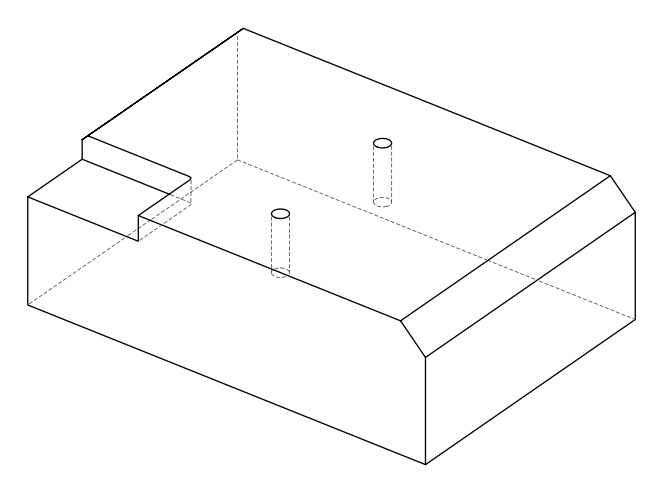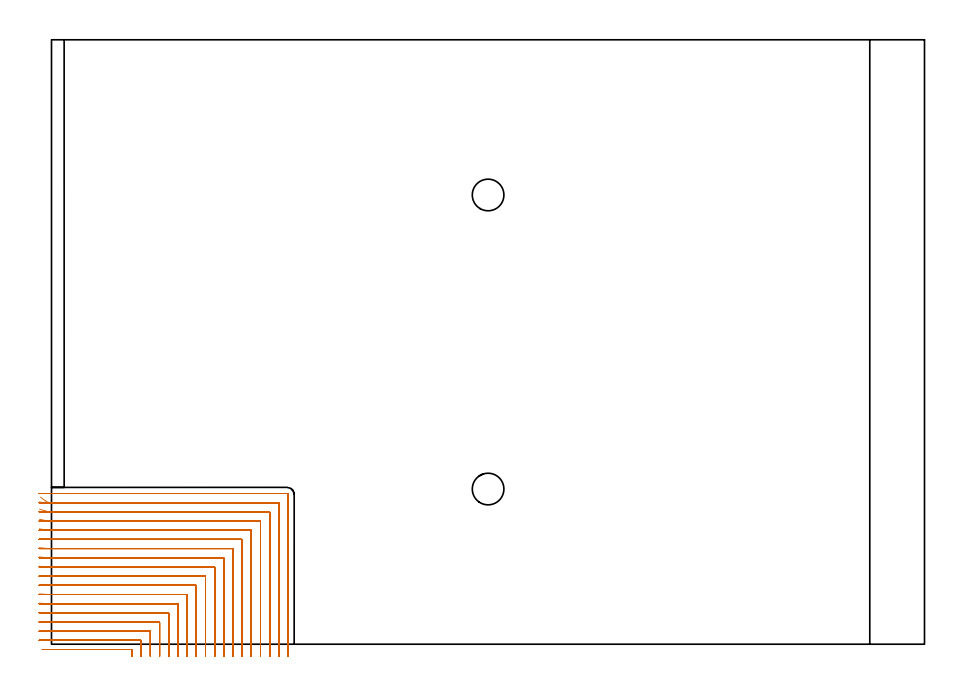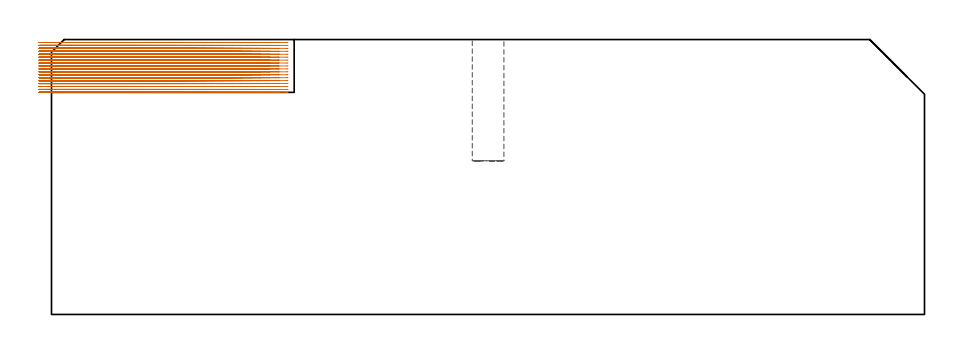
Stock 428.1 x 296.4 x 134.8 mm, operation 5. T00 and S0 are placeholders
(PLAN: 5 operations, 2 tool changes, 119.6 min)
(1 INDEXABLE_INSERT_DRILL_BLIND_HOLE_FROM_SOLID | STEP1POCKET | NXT0302_002 | 0.25 min | 11205 mm3)
(2 INDEXABLE_INSERT_DRILL_BLIND_HOLE_FROM_SOLID_1 | STEP1POCKET_1 | NXT0302_002 | 0.25 min | 11205 mm3)
(3 AREA_MILL | FG_CHAMFER_SURFACE | UGT0205_001 | 24.06 min | 106441 mm3)
(4 AREA_MILL_1 | FG_CHAMFER_SURFACE_1 | UGT0205_001 | 5.43 min | 4287 mm3)
(5 MILL_CORNER_NOTCH_RECTANGULAR | CORNER_NOTCH_RECTANGULAR | NXT0201_008 | Follow Part, ap 1.5, ae 75% | 89.61 min | 236905 mm3)
(TOOL NXT0302_002 | Index. Insert Drill 15.5mm [880-D1550L20-05] | D15.5 PA176 FL78 Z2)
(TOOL UGT0205_001 | Chamfer Mill 20 x 3 x 45 deg. | D20 FL50 Z2)
(TOOL NXT0201_008 | ENDMILL 6mm [2P460-0600-NA 1630] | D6 FL26 Z6)
(OP 5 MILL_CORNER_NOTCH_RECTANGULAR)
G17 G21 G94 G90
T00 M6
G54
G17 G0 G90 X39.5 Y-6. S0 M3
G43 Z144.8 H1
Z133.361
G94 G1 Y-3. F250.
Y-2.895 F500.
G3 X39.205 Y-2.6 R0.3
G1 X-0.273
G2 X-1.514 Y-2.59 R76.5
G1 X-4.514 Y-2.541 F250.
G0 Z144.8
X44. Y-6.
Z133.361
G1 Y-3.
Y1.605 F500.
G3 X43.705 Y1.9 R0.3
G1 X-0.273
G2 X-3. Y1.952 R72.
G1 X-5.998 Y2.065 F250.
G0 Z144.8
X48.5 Y-6.
Z133.361
G1 Y-3.
Y6.105 F500.
G3 X48.205 Y6.4 R0.3
G1 X-0.273
G2 X-3. Y6.455 R67.5
G1 X-5.998 Y6.576 F250.
G0 Z144.8
X53. Y-6.
Z133.361
G1 Y-3.
Y10.605 F500.
G3 X52.705 Y10.9 R0.3
G1 X-0.273
G2 X-3. Y10.959 R63.
G1 X-5.997 Y11.089 F250.
G0 Z144.8
X57.5 Y-6.
Z133.361
G1 Y-3.
Y15.105 F500.
G3 X57.205 Y15.4 R0.3
G1 X-0.273
G2 X-3. Y15.464 R58.5
G1 X-5.997 Y15.603 F250.
G0 Z144.8
X62. Y-6.
Z133.361
G1 Y-3.
Y19.604 F500.
G3 X61.704 Y19.9 R0.3
G1 X-0.273
G2 X-3. Y19.969 R54.
G1 X-5.996 Y20.12 F250.
G0 Z144.8
X66.5 Y-6.
Z133.361
G1 Y-3.
Y24.104 F500.
G3 X66.204 Y24.4 R0.3
G1 X-0.273
G2 X-3. Y24.475 R49.5
G1 X-5.995 Y24.64 F250.
G0 Z144.8
X71. Y-6.
Z133.361
G1 Y-3.
Y28.604 F500.
G3 X70.704 Y28.9 R0.3
G1 X-0.273
G2 X-3. Y28.983 R45.
G1 X-5.994 Y29.165 F250.
G0 Z144.8
X75.5 Y-6.
Z133.361
G1 Y-3.
Y33.104 F500.
G3 X75.204 Y33.4 R0.3
G1 X-0.273
G2 X-3. Y33.492 R40.5
G1 X-5.993 Y33.694 F250.
G0 Z144.8
X80. Y-6.
Z133.361
G1 Y-3.
Y37.604 F500.
G3 X79.704 Y37.9 R0.3
G1 X-0.273
G2 X-3. Y38.003 R36.
G1 X-5.991 Y38.231 F250.
G0 Z144.8
X84.5 Y-6.
Z133.361
G1 Y-3.
Y42.104 F500.
G3 X84.204 Y42.4 R0.3
G1 X-0.273
G2 X-3. Y42.518 R31.5
G1 X-5.989 Y42.778 F250.
G0 Z144.8
X89. Y-6.
Z133.361
G1 Y-3.
Y46.603 F500.
G3 X88.703 Y46.9 R0.3
G1 X-0.273
G2 X-3. Y47.038 R27.
G1 X-5.985 Y47.341 F250.
G0 Z144.8
X93.5 Y-6.
Z133.361
G1 Y-3.
Y51.103 F500.
G3 X93.203 Y51.4 R0.3
G1 X-0.273
G2 X-3. Y51.566 R22.5
G1 X-5.978 Y51.929 F250.
G0 Z144.8
X98. Y-6.
Z133.361
G1 Y-3.
Y55.603 F500.
G3 X97.703 Y55.9 R0.3
G1 X-0.273
G2 X-3. Y56.108 R18.
G1 X-5.965 Y56.562 F250.
G0 Z144.8
X102.5 Y-6.
Z133.361
G1 Y-3.
Y60.103 F500.
G3 X102.203 Y60.4 R0.3
G1 X-0.273
G2 X-3. Y60.678 R13.5
G1 X-5.938 Y61.284 F250.
G0 Z144.8
X107. Y-6.
Z133.361
G1 Y-3.
Y64.603 F500.
G3 X106.703 Y64.9 R0.3
G1 X-0.273
G2 X-3. Y65.323 R9.
G1 X-5.859 Y66.232 F250.
G0 Z144.8
X111.5 Y-6.
Z133.361
G1 Y-3.
Y69.103 F500.
G3 X111.203 Y69.4 R0.3
G1 X-0.273
G2 X-3. Y70.32 R4.5
G1 X-5.386 Y72.138 F250.
G0 Z144.8
X116. Y-6.
Z133.361
G1 Y-3.
Y73.4 F500.
G3 X115.5 Y73.9 R0.5
G1 X-0.273
X-3.273 F250.
G0 Z144.8
X39.5 Y-6.
Z131.922
G1 Y-3.
Y-2.895 F500.
G3 X39.205 Y-2.6 R0.3
G1 X-1.497
X-4.497 F250.
G0 Z144.8
X44. Y-6.
Z131.922
G1 Y-3.
Y1.605 F500.
G3 X43.705 Y1.9 R0.3
G1 X-2.545
G2 X-3. Y1.901 R72.
G1 X-6. Y1.92 F250.
G0 Z144.8
X48.5 Y-6.
Z131.922
G1 Y-3.
Y6.105 F500.
G3 X48.205 Y6.4 R0.3
G1 X-2.545
G2 X-3. Y6.402 R67.5
G1 X-6. Y6.422 F250.
G0 Z144.8
X53. Y-6.
Z131.922
G1 Y-3.
Y10.605 F500.
G3 X52.705 Y10.9 R0.3
G1 X-2.545
G2 X-3. Y10.902 R63.
G1 X-6. Y10.923 F250.
G0 Z144.8
X57.5 Y-6.
Z131.922
G1 Y-3.
Y15.105 F500.
G3 X57.205 Y15.4 R0.3
G1 X-2.545
G2 X-3. Y15.402 R58.5
G1 X-6. Y15.425 F250.
G0 Z144.8
X62. Y-6.
Z131.922
G1 Y-3.
Y19.604 F500.
G3 X61.704 Y19.9 R0.3
G1 X-2.545
G2 X-3. Y19.902 R54.
G1 X-6. Y19.927 F250.
G0 Z144.8
X66.5 Y-6.
Z131.922
G1 Y-3.
Y24.104 F500.
G3 X66.204 Y24.4 R0.3
G1 X-2.545
G2 X-3. Y24.402 R49.5
G1 X-6. Y24.43 F250.
G0 Z144.8
X71. Y-6.
Z131.922
G1 Y-3.
Y28.604 F500.
G3 X70.704 Y28.9 R0.3
G1 X-2.545
G2 X-3. Y28.902 R45.
G1 X-6. Y28.933 F250.
G0 Z144.8
X75.5 Y-6.
Z131.922
G1 Y-3.
Y33.104 F500.
G3 X75.204 Y33.4 R0.3
G1 X-2.545
G2 X-3. Y33.403 R40.5
G1 X-6. Y33.436 F250.
G0 Z144.8
X80. Y-6.
Z131.922
G1 Y-3.
Y37.604 F500.
G3 X79.704 Y37.9 R0.3
G1 X-2.545
G2 X-3. Y37.903 R36.
G1 X-6. Y37.941 F250.
G0 Z144.8
X84.5 Y-6.
Z131.922
G1 Y-3.
Y42.104 F500.
G3 X84.204 Y42.4 R0.3
G1 X-2.545
G2 X-3. Y42.403 R31.5
G1 X-6. Y42.447 F250.
G0 Z144.8
X89. Y-6.
Z131.922
G1 Y-3.
Y46.603 F500.
G3 X88.703 Y46.9 R0.3
G1 X-2.545
G2 X-3. Y46.904 R27.
G1 X-6. Y46.954 F250.
G0 Z144.8
X93.5 Y-6.
Z131.922
G1 Y-3.
Y51.103 F500.
G3 X93.203 Y51.4 R0.3
G1 X-2.545
G2 X-3. Y51.405 R22.5
G1 X-5.999 Y51.465 F250.
G0 Z144.8
X98. Y-6.
Z131.922
G1 Y-3.
Y55.603 F500.
G3 X97.703 Y55.9 R0.3
G1 X-2.545
G2 X-3. Y55.906 R18.
G1 X-5.999 Y55.982 F250.
G0 Z144.8
X102.5 Y-6.
Z131.922
G1 Y-3.
Y60.103 F500.
G3 X102.203 Y60.4 R0.3
G1 X-2.545
G2 X-3. Y60.408 R13.5
G1 X-5.998 Y60.509 F250.
G0 Z144.8
X107. Y-6.
Z131.922
G1 Y-3.
Y64.603 F500.
G3 X106.703 Y64.9 R0.3
G1 X-2.545
G2 X-3. Y64.912 R9.
G1 X-5.996 Y65.063 F250.
G0 Z144.8
X111.5 Y-6.
Z131.922
G1 Y-3.
Y69.103 F500.
G3 X111.203 Y69.4 R0.3
G1 X-2.545
G2 X-3. Y69.423 R4.5
G1 X-5.985 Y69.726 F250.
G0 Z144.8
X116. Y-6.
Z131.922
G1 Y-3.
Y73.4 F500.
G3 X115.5 Y73.9 R0.5
G1 X-2.545
X-5.545 F250.
G0 Z144.8
X39.5 Y-6.
Z130.483
G1 Y-3.
Y-2.895 F500.
G3 X39.205 Y-2.6 R0.3
G1 X-1.497
X-4.497 F250.
G0 Z144.8
X44. Y-6.
Z130.483
G1 Y-3.
Y1.605 F500.
G3 X43.705 Y1.9 R0.3
G1 X-3.
X-6. F250.
G0 Z144.8
X48.5 Y-6.
Z130.483
G1 Y-3.
Y6.105 F500.
G3 X48.205 Y6.4 R0.3
G1 X-3.
X-6. F250.
G0 Z144.8
X53. Y-6.
Z130.483
G1 Y-3.
Y10.605 F500.
G3 X52.705 Y10.9 R0.3
G1 X-3.
X-6. F250.
G0 Z144.8
X57.5 Y-6.
Z130.483
G1 Y-3.
Y15.105 F500.
G3 X57.205 Y15.4 R0.3
G1 X-3.
X-6. F250.
G0 Z144.8
X62. Y-6.
Z130.483
G1 Y-3.
Y19.604 F500.
G3 X61.704 Y19.9 R0.3
G1 X-3.
X-6. F250.
G0 Z144.8
X66.5 Y-6.
Z130.483
G1 Y-3.
Y24.104 F500.
G3 X66.204 Y24.4 R0.3
G1 X-3.
X-6. F250.
G0 Z144.8
X71. Y-6.
Z130.483
G1 Y-3.
Y28.604 F500.
G3 X70.704 Y28.9 R0.3
G1 X-3.
X-6. F250.
G0 Z144.8
X75.5 Y-6.
Z130.483
G1 Y-3.
Y33.104 F500.
G3 X75.204 Y33.4 R0.3
G1 X-3.
X-6. F250.
G0 Z144.8
X80. Y-6.
Z130.483
G1 Y-3.
Y37.604 F500.
G3 X79.704 Y37.9 R0.3
G1 X-3.
X-6. F250.
G0 Z144.8
X84.5 Y-6.
Z130.483
G1 Y-3.
Y42.104 F500.
G3 X84.204 Y42.4 R0.3
G1 X-3.
X-6. F250.
G0 Z144.8
X89. Y-6.
Z130.483
G1 Y-3.
Y46.603 F500.
G3 X88.703 Y46.9 R0.3
G1 X-3.
X-6. F250.
G0 Z144.8
X93.5 Y-6.
Z130.483
G1 Y-3.
Y51.103 F500.
G3 X93.203 Y51.4 R0.3
G1 X-3.
X-6. F250.
G0 Z144.8
X98. Y-6.
Z130.483
G1 Y-3.
Y55.603 F500.
G3 X97.703 Y55.9 R0.3
G1 X-3.
X-6. F250.
G0 Z144.8
X102.5 Y-6.
Z130.483
G1 Y-3.
Y60.103 F500.
G3 X102.203 Y60.4 R0.3
G1 X-3.
X-6. Y60.401 F250.
G0 Z144.8
X107. Y-6.
Z130.483
G1 Y-3.
Y64.603 F500.
G3 X106.703 Y64.9 R0.3
G1 X102.203
X-3.
X-6. Y64.901 F250.
G0 Z144.8
X111.5 Y-6.
Z130.483
G1 Y-3.
Y69.103 F500.
G3 X111.203 Y69.4 R0.3
G1 X106.703
X-3.
X-6. Y69.402 F250.
G0 Z144.8
X116. Y-6.
Z130.483
G1 Y-3.
Y73.4 F500.
G3 X115.5 Y73.9 R0.5
G1 X-2.998
X-5.998 F250.
G0 Z144.8
X39.5 Y-6.
Z129.044
G1 Y-3.
Y-2.895 F500.
G3 X39.205 Y-2.6 R0.3
G1 X-1.497
X-4.497 F250.
G0 Z144.8
X44. Y-6.
Z129.044
G1 Y-3.
Y1.605 F500.
G3 X43.705 Y1.9 R0.3
G1 X-3.
X-6. F250.
G0 Z144.8
X48.5 Y-6.
Z129.044
G1 Y-3.
Y6.105 F500.
G3 X48.205 Y6.4 R0.3
G1 X-3.
X-6. F250.
G0 Z144.8
X53. Y-6.
Z129.044
G1 Y-3.
Y10.605 F500.
G3 X52.705 Y10.9 R0.3
G1 X-3.
X-6. F250.
G0 Z144.8
X57.5 Y-6.
Z129.044
G1 Y-3.
Y15.105 F500.
G3 X57.205 Y15.4 R0.3
G1 X-3.
X-6. F250.
G0 Z144.8
X62. Y-6.
Z129.044
G1 Y-3.
Y19.604 F500.
G3 X61.704 Y19.9 R0.3
G1 X-3.
X-6. F250.
G0 Z144.8
X66.5 Y-6.
Z129.044
G1 Y-3.
Y24.104 F500.
G3 X66.204 Y24.4 R0.3
G1 X-3.
X-6. F250.
G0 Z144.8
X71. Y-6.
Z129.044
G1 Y-3.
Y28.604 F500.
G3 X70.704 Y28.9 R0.3
G1 X-3.
X-6. F250.
G0 Z144.8
X75.5 Y-6.
Z129.044
G1 Y-3.
Y33.104 F500.
G3 X75.204 Y33.4 R0.3
G1 X-3.
X-6. F250.
G0 Z144.8
X80. Y-6.
Z129.044
G1 Y-3.
Y37.604 F500.
G3 X79.704 Y37.9 R0.3
G1 X-3.
X-6. F250.
G0 Z144.8
X84.5 Y-6.
Z129.044
G1 Y-3.
Y42.104 F500.
G3 X84.204 Y42.4 R0.3
G1 X-3.
X-6. F250.
G0 Z144.8
X89. Y-6.
Z129.044
G1 Y-3.
Y46.603 F500.
G3 X88.703 Y46.9 R0.3
G1 X-3.
X-6. F250.
G0 Z144.8
X93.5 Y-6.
Z129.044
G1 Y-3.
Y51.103 F500.
G3 X93.203 Y51.4 R0.3
G1 X-3.
X-6. F250.
G0 Z144.8
X98. Y-6.
Z129.044
G1 Y-3.
Y55.603 F500.
G3 X97.703 Y55.9 R0.3
G1 X-3.
X-6. F250.
G0 Z144.8
X102.5 Y-6.
Z129.044
G1 Y-3.
Y60.103 F500.
G3 X102.203 Y60.4 R0.3
G1 X-3.
X-6. F250.
G0 Z144.8
X107. Y-6.
Z129.044
G1 Y-3.
Y64.603 F500.
G3 X106.703 Y64.9 R0.3
G1 X-3.
X-6. F250.
G0 Z144.8
X111.5 Y-6.
Z129.044
G1 Y-3.
Y69.103 F500.
G3 X111.203 Y69.4 R0.3
G1 X-3.
X-6. F250.
G0 Z144.8
X116. Y-6.
Z129.044
G1 Y-3.
Y73.4 F500.
G3 X115.5 Y73.9 R0.5
G1 X-3.
X-6. F250.
G0 Z144.8
X39.5 Y-6.
Z127.605
G1 Y-3.
Y-2.895 F500.
G3 X39.205 Y-2.6 R0.3
G1 X-1.497
X-4.497 F250.
G0 Z144.8
X44. Y-6.
Z127.605
G1 Y-3.
Y1.605 F500.
G3 X43.705 Y1.9 R0.3
G1 X-3.
X-6. F250.
G0 Z144.8
X48.5 Y-6.
Z127.605
G1 Y-3.
Y6.105 F500.
G3 X48.205 Y6.4 R0.3
G1 X-3.
X-6. F250.
G0 Z144.8
X53. Y-6.
Z127.605
G1 Y-3.
Y10.605 F500.
G3 X52.705 Y10.9 R0.3
G1 X-3.
X-6. F250.
G0 Z144.8
X57.5 Y-6.
Z127.605
G1 Y-3.
Y15.105 F500.
G3 X57.205 Y15.4 R0.3
G1 X-3.
X-6. F250.
G0 Z144.8
X62. Y-6.
Z127.605
G1 Y-3.
Y19.604 F500.
G3 X61.704 Y19.9 R0.3
G1 X-3.
X-6. F250.
G0 Z144.8
X66.5 Y-6.
Z127.605
G1 Y-3.
Y24.104 F500.
G3 X66.204 Y24.4 R0.3
G1 X-3.
X-6. F250.
G0 Z144.8
X71. Y-6.
Z127.605
G1 Y-3.
Y28.604 F500.
G3 X70.704 Y28.9 R0.3
G1 X-3.
X-6. F250.
G0 Z144.8
X75.5 Y-6.
Z127.605
G1 Y-3.
Y33.104 F500.
G3 X75.204 Y33.4 R0.3
G1 X-3.
X-6. F250.
G0 Z144.8
X80. Y-6.
Z127.605
G1 Y-3.
Y37.604 F500.
G3 X79.704 Y37.9 R0.3
G1 X-3.
X-6. F250.
G0 Z144.8
X84.5 Y-6.
Z127.605
G1 Y-3.
Y42.104 F500.
G3 X84.204 Y42.4 R0.3
G1 X-3.
X-6. F250.
G0 Z144.8
X89. Y-6.
Z127.605
G1 Y-3.
Y46.603 F500.
G3 X88.703 Y46.9 R0.3
G1 X-3.
X-6. F250.
G0 Z144.8
X93.5 Y-6.
Z127.605
G1 Y-3.
Y51.103 F500.
G3 X93.203 Y51.4 R0.3
G1 X-3.
X-6. F250.
G0 Z144.8
X98. Y-6.
Z127.605
G1 Y-3.
Y55.603 F500.
G3 X97.703 Y55.9 R0.3
G1 X-3.
X-6. F250.
G0 Z144.8
X102.5 Y-6.
Z127.605
G1 Y-3.
Y60.103 F500.
G3 X102.203 Y60.4 R0.3
G1 X-3.
X-6. F250.
G0 Z144.8
X107. Y-6.
Z127.605
G1 Y-3.
Y64.603 F500.
G3 X106.703 Y64.9 R0.3
G1 X-3.
X-6. F250.
G0 Z144.8
X111.5 Y-6.
Z127.605
G1 Y-3.
Y69.103 F500.
G3 X111.203 Y69.4 R0.3
G1 X-3.
X-6. F250.
G0 Z144.8
X116. Y-6.
Z127.605
G1 Y-3.
Y73.4 F500.
G3 X115.5 Y73.9 R0.5
G1 X-3.
X-6. F250.
G0 Z144.8
X39.5 Y-6.
Z126.167
G1 Y-3.
Y-2.895 F500.
G3 X39.205 Y-2.6 R0.3
G1 X-1.497
X-4.497 F250.
G0 Z144.8
X44. Y-6.
Z126.167
G1 Y-3.
Y1.605 F500.
G3 X43.705 Y1.9 R0.3
G1 X-3.
X-6. F250.
G0 Z144.8
X48.5 Y-6.
Z126.167
G1 Y-3.
Y6.105 F500.
G3 X48.205 Y6.4 R0.3
G1 X-3.
X-6. F250.
G0 Z144.8
X53. Y-6.
Z126.167
G1 Y-3.
Y10.605 F500.
G3 X52.705 Y10.9 R0.3
G1 X-3.
X-6. F250.
G0 Z144.8
X57.5 Y-6.
Z126.167
G1 Y-3.
Y15.105 F500.
G3 X57.205 Y15.4 R0.3
G1 X-3.
X-6. F250.
G0 Z144.8
X62. Y-6.
Z126.167
G1 Y-3.
Y19.604 F500.
G3 X61.704 Y19.9 R0.3
G1 X-3.
X-6. F250.
G0 Z144.8
X66.5 Y-6.
Z126.167
G1 Y-3.
Y24.104 F500.
G3 X66.204 Y24.4 R0.3
G1 X-3.
X-6. F250.
G0 Z144.8
X71. Y-6.
Z126.167
G1 Y-3.
Y28.604 F500.
G3 X70.704 Y28.9 R0.3
G1 X-3.
X-6. F250.
G0 Z144.8
X75.5 Y-6.
Z126.167
G1 Y-3.
Y33.104 F500.
G3 X75.204 Y33.4 R0.3
G1 X-3.
X-6. F250.
G0 Z144.8
X80. Y-6.
Z126.167
G1 Y-3.
Y37.604 F500.
G3 X79.704 Y37.9 R0.3
G1 X-3.
X-6. F250.
G0 Z144.8
X84.5 Y-6.
Z126.167
G1 Y-3.
Y42.104 F500.
G3 X84.204 Y42.4 R0.3
G1 X-3.
X-6. F250.
G0 Z144.8
X89. Y-6.
Z126.167
G1 Y-3.
Y46.603 F500.
G3 X88.703 Y46.9 R0.3
G1 X-3.
X-6. F250.
G0 Z144.8
X93.5 Y-6.
Z126.167
G1 Y-3.
Y51.103 F500.
G3 X93.203 Y51.4 R0.3
G1 X-3.
X-6. F250.
G0 Z144.8
X98. Y-6.
Z126.167
G1 Y-3.
Y55.603 F500.
G3 X97.703 Y55.9 R0.3
G1 X-3.
X-6. F250.
G0 Z144.8
X102.5 Y-6.
Z126.167
G1 Y-3.
Y60.103 F500.
G3 X102.203 Y60.4 R0.3
G1 X-3.
X-6. F250.
G0 Z144.8
X107. Y-6.
Z126.167
G1 Y-3.
Y64.603 F500.
G3 X106.703 Y64.9 R0.3
G1 X-3.
X-6. F250.
G0 Z144.8
X111.5 Y-6.
Z126.167
G1 Y-3.
Y69.103 F500.
G3 X111.203 Y69.4 R0.3
G1 X-3.
X-6. F250.
G0 Z144.8
X116. Y-6.
Z126.167
G1 Y-3.
Y73.4 F500.
G3 X115.5 Y73.9 R0.5
G1 X-3.
X-6. F250.
G0 Z144.8
X39.5 Y-6.
Z124.728
G1 Y-3.
Y-2.895 F500.
G3 X39.205 Y-2.6 R0.3
G1 X-1.497
X-4.497 F250.
G0 Z144.8
X44. Y-6.
Z124.728
G1 Y-3.
Y1.605 F500.
G3 X43.705 Y1.9 R0.3
G1 X-3.
X-6. F250.
G0 Z144.8
X48.5 Y-6.
Z124.728
G1 Y-3.
Y6.105 F500.
G3 X48.205 Y6.4 R0.3
G1 X-3.
X-6. F250.
G0 Z144.8
X53. Y-6.
Z124.728
G1 Y-3.
Y10.605 F500.
G3 X52.705 Y10.9 R0.3
G1 X-3.
X-6. F250.
G0 Z144.8
X57.5 Y-6.
Z124.728
G1 Y-3.
Y15.105 F500.
G3 X57.205 Y15.4 R0.3
G1 X-3.
X-6. F250.
G0 Z144.8
X62. Y-6.
Z124.728
G1 Y-3.
Y19.604 F500.
G3 X61.704 Y19.9 R0.3
G1 X-3.
X-6. F250.
G0 Z144.8
X66.5 Y-6.
Z124.728
G1 Y-3.
Y24.104 F500.
G3 X66.204 Y24.4 R0.3
G1 X-3.
X-6. F250.
G0 Z144.8
X71. Y-6.
Z124.728
G1 Y-3.
Y28.604 F500.
G3 X70.704 Y28.9 R0.3
G1 X-3.
X-6. F250.
G0 Z144.8
X75.5 Y-6.
Z124.728
G1 Y-3.
Y33.104 F500.
G3 X75.204 Y33.4 R0.3
G1 X-3.
X-6. F250.
G0 Z144.8
X80. Y-6.
Z124.728
G1 Y-3.
Y37.604 F500.
G3 X79.704 Y37.9 R0.3
G1 X-3.
X-6. F250.
G0 Z144.8
X84.5 Y-6.
Z124.728
G1 Y-3.
Y42.104 F500.
G3 X84.204 Y42.4 R0.3
G1 X-3.
X-6. F250.
G0 Z144.8
X89. Y-6.
Z124.728
G1 Y-3.
Y46.603 F500.
G3 X88.703 Y46.9 R0.3
G1 X-3.
X-6. F250.
G0 Z144.8
X93.5 Y-6.
Z124.728
G1 Y-3.
Y51.103 F500.
G3 X93.203 Y51.4 R0.3
G1 X-3.
X-6. F250.
G0 Z144.8
X98. Y-6.
Z124.728
G1 Y-3.
Y55.603 F500.
G3 X97.703 Y55.9 R0.3
G1 X-3.
X-6. F250.
G0 Z144.8
X102.5 Y-6.
Z124.728
G1 Y-3.
Y60.103 F500.
G3 X102.203 Y60.4 R0.3
G1 X-3.
X-6. F250.
G0 Z144.8
X107. Y-6.
Z124.728
G1 Y-3.
Y64.603 F500.
G3 X106.703 Y64.9 R0.3
G1 X-3.
X-6. F250.
G0 Z144.8
X111.5 Y-6.
Z124.728
G1 Y-3.
Y69.103 F500.
G3 X111.203 Y69.4 R0.3
G1 X-3.
X-6. F250.
G0 Z144.8
X116. Y-6.
Z124.728
G1 Y-3.
Y73.4 F500.
G3 X115.5 Y73.9 R0.5
G1 X-3.
X-6. F250.
G0 Z144.8
X39.5 Y-6.
Z123.289
G1 Y-3.
Y-2.895 F500.
G3 X39.205 Y-2.6 R0.3
G1 X-1.497
X-4.497 F250.
G0 Z144.8
X44. Y-6.
Z123.289
G1 Y-3.
Y1.605 F500.
G3 X43.705 Y1.9 R0.3
G1 X-3.
X-6. F250.
G0 Z144.8
X48.5 Y-6.
Z123.289
G1 Y-3.
Y6.105 F500.
G3 X48.205 Y6.4 R0.3
G1 X-3.
X-6. F250.
G0 Z144.8
X53. Y-6.
Z123.289
G1 Y-3.
Y10.605 F500.
G3 X52.705 Y10.9 R0.3
G1 X-3.
X-6. F250.
G0 Z144.8
X57.5 Y-6.
Z123.289
G1 Y-3.
Y15.105 F500.
G3 X57.205 Y15.4 R0.3
G1 X-3.
X-6. F250.
G0 Z144.8
X62. Y-6.
Z123.289
G1 Y-3.
Y19.604 F500.
G3 X61.704 Y19.9 R0.3
G1 X-3.
X-6. F250.
G0 Z144.8
X66.5 Y-6.
Z123.289
G1 Y-3.
Y24.104 F500.
G3 X66.204 Y24.4 R0.3
G1 X-3.
X-6. F250.
G0 Z144.8
X71. Y-6.
Z123.289
G1 Y-3.
Y28.604 F500.
G3 X70.704 Y28.9 R0.3
G1 X-3.
X-6. F250.
G0 Z144.8
X75.5 Y-6.
Z123.289
G1 Y-3.
Y33.104 F500.
G3 X75.204 Y33.4 R0.3
G1 X-3.
X-6. F250.
G0 Z144.8
X80. Y-6.
Z123.289
G1 Y-3.
Y37.604 F500.
G3 X79.704 Y37.9 R0.3
G1 X-3.
X-6. F250.
G0 Z144.8
X84.5 Y-6.
Z123.289
G1 Y-3.
Y42.104 F500.
G3 X84.204 Y42.4 R0.3
G1 X-3.
X-6. F250.
G0 Z144.8
X89. Y-6.
Z123.289
G1 Y-3.
Y46.603 F500.
G3 X88.703 Y46.9 R0.3
G1 X-3.
X-6. F250.
G0 Z144.8
X93.5 Y-6.
Z123.289
G1 Y-3.
Y51.103 F500.
G3 X93.203 Y51.4 R0.3
G1 X-3.
X-6. F250.
G0 Z144.8
X98. Y-6.
Z123.289
G1 Y-3.
Y55.603 F500.
G3 X97.703 Y55.9 R0.3
G1 X-3.
X-6. F250.
G0 Z144.8
X102.5 Y-6.
Z123.289
G1 Y-3.
Y60.103 F500.
G3 X102.203 Y60.4 R0.3
G1 X-3.
X-6. F250.
G0 Z144.8
X107. Y-6.
Z123.289
G1 Y-3.
Y64.603 F500.
G3 X106.703 Y64.9 R0.3
G1 X-3.
X-6. F250.
G0 Z144.8
X111.5 Y-6.
Z123.289
G1 Y-3.
Y69.103 F500.
G3 X111.203 Y69.4 R0.3
G1 X-3.
X-6. F250.
G0 Z144.8
X116. Y-6.
Z123.289
G1 Y-3.
Y73.4 F500.
G3 X115.5 Y73.9 R0.5
G1 X-3.
X-6. F250.
G0 Z144.8
X39.5 Y-6.
Z121.85
G1 Y-3.
Y-2.895 F500.
G3 X39.205 Y-2.6 R0.3
G1 X-1.497
X-4.497 F250.
G0 Z144.8
X44. Y-6.
Z121.85
G1 Y-3.
Y1.605 F500.
G3 X43.705 Y1.9 R0.3
G1 X-3.
X-6. F250.
G0 Z144.8
X48.5 Y-6.
Z121.85
G1 Y-3.
Y6.105 F500.
G3 X48.205 Y6.4 R0.3
G1 X-3.
X-6. F250.
G0 Z144.8
X53. Y-6.
Z121.85
G1 Y-3.
Y10.605 F500.
G3 X52.705 Y10.9 R0.3
G1 X-3.
X-6. F250.
G0 Z144.8
X57.5 Y-6.
Z121.85
G1 Y-3.
Y15.105 F500.
G3 X57.205 Y15.4 R0.3
G1 X-3.
X-6. F250.
G0 Z144.8
X62. Y-6.
Z121.85
G1 Y-3.
Y19.604 F500.
G3 X61.704 Y19.9 R0.3
G1 X-3.
X-6. F250.
G0 Z144.8
X66.5 Y-6.
Z121.85
G1 Y-3.
Y24.104 F500.
G3 X66.204 Y24.4 R0.3
G1 X-3.
X-6. F250.
G0 Z144.8
X71. Y-6.
Z121.85
G1 Y-3.
Y28.604 F500.
G3 X70.704 Y28.9 R0.3
G1 X-3.
X-6. F250.
G0 Z144.8
X75.5 Y-6.
Z121.85
G1 Y-3.
Y33.104 F500.
G3 X75.204 Y33.4 R0.3
G1 X-3.
X-6. F250.
G0 Z144.8
X80. Y-6.
Z121.85
G1 Y-3.
Y37.604 F500.
G3 X79.704 Y37.9 R0.3
G1 X-3.
X-6. F250.
G0 Z144.8
X84.5 Y-6.
Z121.85
G1 Y-3.
Y42.104 F500.
G3 X84.204 Y42.4 R0.3
G1 X-3.
X-6. F250.
G0 Z144.8
X89. Y-6.
Z121.85
G1 Y-3.
Y46.603 F500.
G3 X88.703 Y46.9 R0.3
G1 X-3.
X-6. F250.
G0 Z144.8
X93.5 Y-6.
Z121.85
G1 Y-3.
Y51.103 F500.
G3 X93.203 Y51.4 R0.3
G1 X-3.
X-6. F250.
G0 Z144.8
X98. Y-6.
Z121.85
G1 Y-3.
Y55.603 F500.
G3 X97.703 Y55.9 R0.3
G1 X-3.
X-6. F250.
G0 Z144.8
X102.5 Y-6.
Z121.85
G1 Y-3.
Y60.103 F500.
G3 X102.203 Y60.4 R0.3
G1 X-3.
X-6. F250.
G0 Z144.8
X107. Y-6.
Z121.85
G1 Y-3.
Y64.603 F500.
G3 X106.703 Y64.9 R0.3
G1 X-3.
X-6. F250.
G0 Z144.8
X111.5 Y-6.
Z121.85
G1 Y-3.
Y69.103 F500.
G3 X111.203 Y69.4 R0.3
G1 X-3.
X-6. F250.
G0 Z144.8
X116. Y-6.
Z121.85
G1 Y-3.
Y73.4 F500.
G3 X115.5 Y73.9 R0.5
G1 X-3.
X-6. F250.
G0 Z144.8
X39.5 Y-6.
Z120.411
G1 Y-3.
Y-2.895 F500.
G3 X39.205 Y-2.6 R0.3
G1 X-1.497
X-4.497 F250.
G0 Z144.8
X44. Y-6.
Z120.411
G1 Y-3.
Y1.605 F500.
G3 X43.705 Y1.9 R0.3
G1 X-3.
X-6. F250.
G0 Z144.8
X48.5 Y-6.
Z120.411
G1 Y-3.
Y6.105 F500.
G3 X48.205 Y6.4 R0.3
G1 X-3.
X-6. F250.
G0 Z144.8
X53. Y-6.
Z120.411
G1 Y-3.
Y10.605 F500.
G3 X52.705 Y10.9 R0.3
G1 X-3.
X-6. F250.
G0 Z144.8
X57.5 Y-6.
Z120.411
G1 Y-3.
Y15.105 F500.
G3 X57.205 Y15.4 R0.3
G1 X-3.
X-6. F250.
G0 Z144.8
X62. Y-6.
Z120.411
G1 Y-3.
Y19.604 F500.
G3 X61.704 Y19.9 R0.3
G1 X-3.
X-6. F250.
G0 Z144.8
X66.5 Y-6.
Z120.411
G1 Y-3.
Y24.104 F500.
G3 X66.204 Y24.4 R0.3
G1 X-3.
X-6. F250.
G0 Z144.8
X71. Y-6.
Z120.411
G1 Y-3.
Y28.604 F500.
G3 X70.704 Y28.9 R0.3
G1 X-3.
X-6. F250.
G0 Z144.8
X75.5 Y-6.
Z120.411
G1 Y-3.
Y33.104 F500.
G3 X75.204 Y33.4 R0.3
G1 X-3.
X-6. F250.
G0 Z144.8
X80. Y-6.
Z120.411
G1 Y-3.
Y37.604 F500.
G3 X79.704 Y37.9 R0.3
G1 X-3.
X-6. F250.
G0 Z144.8
X84.5 Y-6.
Z120.411
G1 Y-3.
Y42.104 F500.
G3 X84.204 Y42.4 R0.3
G1 X-3.
X-6. F250.
G0 Z144.8
X89. Y-6.
Z120.411
G1 Y-3.
Y46.603 F500.
G3 X88.703 Y46.9 R0.3
G1 X-3.
X-6. F250.
G0 Z144.8
X93.5 Y-6.
Z120.411
G1 Y-3.
Y51.103 F500.
G3 X93.203 Y51.4 R0.3
G1 X-3.
X-6. F250.
G0 Z144.8
X98. Y-6.
Z120.411
G1 Y-3.
Y55.603 F500.
G3 X97.703 Y55.9 R0.3
G1 X-3.
X-6. F250.
G0 Z144.8
X102.5 Y-6.
Z120.411
G1 Y-3.
Y60.103 F500.
G3 X102.203 Y60.4 R0.3
G1 X-3.
X-6. F250.
G0 Z144.8
X107. Y-6.
Z120.411
G1 Y-3.
Y64.603 F500.
G3 X106.703 Y64.9 R0.3
G1 X-3.
X-6. F250.
G0 Z144.8
X111.5 Y-6.
Z120.411
G1 Y-3.
Y69.103 F500.
G3 X111.203 Y69.4 R0.3
G1 X-3.
X-6. F250.
G0 Z144.8
X116. Y-6.
Z120.411
G1 Y-3.
Y73.4 F500.
G3 X115.5 Y73.9 R0.5
G1 X-3.
X-6. F250.
G0 Z144.8
X39.5 Y-6.
Z118.972
G1 Y-3.
Y-2.895 F500.
G3 X39.205 Y-2.6 R0.3
G1 X-1.497
X-4.497 F250.
G0 Z144.8
X44. Y-6.
Z118.972
G1 Y-3.
Y1.605 F500.
G3 X43.705 Y1.9 R0.3
G1 X-3.
X-6. F250.
G0 Z144.8
X48.5 Y-6.
Z118.972
G1 Y-3.
Y6.105 F500.
G3 X48.205 Y6.4 R0.3
G1 X-3.
X-6. F250.
G0 Z144.8
X53. Y-6.
Z118.972
G1 Y-3.
Y10.605 F500.
G3 X52.705 Y10.9 R0.3
G1 X-3.
X-6. F250.
G0 Z144.8
X57.5 Y-6.
Z118.972
G1 Y-3.
Y15.105 F500.
G3 X57.205 Y15.4 R0.3
G1 X-3.
X-6. F250.
G0 Z144.8
X62. Y-6.
Z118.972
G1 Y-3.
Y19.604 F500.
G3 X61.704 Y19.9 R0.3
G1 X-3.
X-6. F250.
G0 Z144.8
X66.5 Y-6.
Z118.972
G1 Y-3.
Y24.104 F500.
G3 X66.204 Y24.4 R0.3
G1 X-3.
X-6. F250.
G0 Z144.8
X71. Y-6.
Z118.972
G1 Y-3.
Y28.604 F500.
G3 X70.704 Y28.9 R0.3
G1 X-3.
X-6. F250.
G0 Z144.8
X75.5 Y-6.
Z118.972
G1 Y-3.
Y33.104 F500.
G3 X75.204 Y33.4 R0.3
G1 X-3.
X-6. F250.
G0 Z144.8
X80. Y-6.
Z118.972
G1 Y-3.
Y37.604 F500.
G3 X79.704 Y37.9 R0.3
G1 X-3.
X-6. F250.
G0 Z144.8
X84.5 Y-6.
Z118.972
G1 Y-3.
Y42.104 F500.
G3 X84.204 Y42.4 R0.3
G1 X-3.
X-6. F250.
G0 Z144.8
X89. Y-6.
Z118.972
G1 Y-3.
Y46.603 F500.
G3 X88.703 Y46.9 R0.3
G1 X-3.
X-6. F250.
G0 Z144.8
X93.5 Y-6.
Z118.972
G1 Y-3.
Y51.103 F500.
G3 X93.203 Y51.4 R0.3
G1 X-3.
X-6. F250.
G0 Z144.8
X98. Y-6.
Z118.972
G1 Y-3.
Y55.603 F500.
G3 X97.703 Y55.9 R0.3
G1 X-3.
X-6. F250.
G0 Z144.8
X102.5 Y-6.
Z118.972
G1 Y-3.
Y60.103 F500.
G3 X102.203 Y60.4 R0.3
G1 X-3.
X-6. F250.
G0 Z144.8
X107. Y-6.
Z118.972
G1 Y-3.
Y64.603 F500.
G3 X106.703 Y64.9 R0.3
G1 X-3.
X-6. F250.
G0 Z144.8
X111.5 Y-6.
Z118.972
G1 Y-3.
Y69.103 F500.
G3 X111.203 Y69.4 R0.3
G1 X-3.
X-6. F250.
G0 Z144.8
X116. Y-6.
Z118.972
G1 Y-3.
Y73.4 F500.
G3 X115.5 Y73.9 R0.5
G1 X-3.
X-6. F250.
G0 Z144.8
X39.5 Y-6.
Z117.533
G1 Y-3.
Y-2.895 F500.
G3 X39.205 Y-2.6 R0.3
G1 X-1.497
X-4.497 F250.
G0 Z144.8
X44. Y-6.
Z117.533
G1 Y-3.
Y1.605 F500.
G3 X43.705 Y1.9 R0.3
G1 X-3.
X-6. F250.
G0 Z144.8
X48.5 Y-6.
Z117.533
G1 Y-3.
Y6.105 F500.
G3 X48.205 Y6.4 R0.3
G1 X-3.
X-6. F250.
G0 Z144.8
X53. Y-6.
Z117.533
G1 Y-3.
Y10.605 F500.
G3 X52.705 Y10.9 R0.3
G1 X-3.
X-6. F250.
G0 Z144.8
X57.5 Y-6.
Z117.533
G1 Y-3.
Y15.105 F500.
G3 X57.205 Y15.4 R0.3
G1 X-3.
X-6. F250.
G0 Z144.8
X62. Y-6.
Z117.533
G1 Y-3.
Y19.604 F500.
G3 X61.704 Y19.9 R0.3
G1 X-3.
X-6. F250.
G0 Z144.8
X66.5 Y-6.
Z117.533
G1 Y-3.
Y24.104 F500.
G3 X66.204 Y24.4 R0.3
G1 X-3.
X-6. F250.
G0 Z144.8
X71. Y-6.
Z117.533
G1 Y-3.
Y28.604 F500.
G3 X70.704 Y28.9 R0.3
G1 X-3.
X-6. F250.
G0 Z144.8
X75.5 Y-6.
Z117.533
G1 Y-3.
Y33.104 F500.
G3 X75.204 Y33.4 R0.3
G1 X-3.
X-6. F250.
G0 Z144.8
X80. Y-6.
Z117.533
G1 Y-3.
Y37.604 F500.
G3 X79.704 Y37.9 R0.3
G1 X-3.
X-6. F250.
G0 Z144.8
X84.5 Y-6.
Z117.533
G1 Y-3.
Y42.104 F500.
G3 X84.204 Y42.4 R0.3
G1 X-3.
X-6. F250.
G0 Z144.8
X89. Y-6.
Z117.533
G1 Y-3.
Y46.603 F500.
G3 X88.703 Y46.9 R0.3
G1 X-3.
X-6. F250.
G0 Z144.8
X93.5 Y-6.
Z117.533
G1 Y-3.
Y51.103 F500.
G3 X93.203 Y51.4 R0.3
G1 X-3.
X-6. F250.
G0 Z144.8
X98. Y-6.
Z117.533
G1 Y-3.
Y55.603 F500.
G3 X97.703 Y55.9 R0.3
G1 X-3.
X-6. F250.
G0 Z144.8
X102.5 Y-6.
Z117.533
G1 Y-3.
Y60.103 F500.
G3 X102.203 Y60.4 R0.3
G1 X-3.
X-6. F250.
G0 Z144.8
X107. Y-6.
Z117.533
G1 Y-3.
Y64.603 F500.
G3 X106.703 Y64.9 R0.3
G1 X-3.
X-6. F250.
G0 Z144.8
X111.5 Y-6.
Z117.533
G1 Y-3.
Y69.103 F500.
G3 X111.203 Y69.4 R0.3
G1 X-3.
X-6. F250.
G0 Z144.8
X116. Y-6.
Z117.533
G1 Y-3.
Y73.4 F500.
G3 X115.5 Y73.9 R0.5
G1 X-3.
X-6. F250.
G0 Z144.8
X39.5 Y-6.
Z116.094
G1 Y-3.
Y-2.895 F500.
G3 X39.205 Y-2.6 R0.3
G1 X-1.497
X-4.497 F250.
G0 Z144.8
X44. Y-6.
Z116.094
G1 Y-3.
Y1.605 F500.
G3 X43.705 Y1.9 R0.3
G1 X-3.
X-6. F250.
G0 Z144.8
X48.5 Y-6.
Z116.094
G1 Y-3.
Y6.105 F500.
G3 X48.205 Y6.4 R0.3
G1 X-3.
X-6. F250.
G0 Z144.8
X53. Y-6.
Z116.094
G1 Y-3.
Y10.605 F500.
G3 X52.705 Y10.9 R0.3
G1 X-3.
X-6. F250.
G0 Z144.8
X57.5 Y-6.
Z116.094
G1 Y-3.
Y15.105 F500.
G3 X57.205 Y15.4 R0.3
G1 X-3.
X-6. F250.
G0 Z144.8
X62. Y-6.
Z116.094
G1 Y-3.
Y19.604 F500.
G3 X61.704 Y19.9 R0.3
G1 X-3.
X-6. F250.
G0 Z144.8
X66.5 Y-6.
Z116.094
G1 Y-3.
Y24.104 F500.
G3 X66.204 Y24.4 R0.3
G1 X-3.
X-6. F250.
G0 Z144.8
X71. Y-6.
Z116.094
G1 Y-3.
Y28.604 F500.
G3 X70.704 Y28.9 R0.3
G1 X-3.
X-6. F250.
G0 Z144.8
X75.5 Y-6.
Z116.094
G1 Y-3.
Y33.104 F500.
G3 X75.204 Y33.4 R0.3
G1 X-3.
X-6. F250.
G0 Z144.8
X80. Y-6.
Z116.094
G1 Y-3.
Y37.604 F500.
G3 X79.704 Y37.9 R0.3
G1 X-3.
X-6. F250.
G0 Z144.8
X84.5 Y-6.
Z116.094
G1 Y-3.
Y42.104 F500.
G3 X84.204 Y42.4 R0.3
G1 X-3.
X-6. F250.
G0 Z144.8
X89. Y-6.
Z116.094
G1 Y-3.
Y46.603 F500.
G3 X88.703 Y46.9 R0.3
G1 X-3.
X-6. F250.
G0 Z144.8
X93.5 Y-6.
Z116.094
G1 Y-3.
Y51.103 F500.
G3 X93.203 Y51.4 R0.3
G1 X-3.
X-6. F250.
G0 Z144.8
X98. Y-6.
Z116.094
G1 Y-3.
Y55.603 F500.
G3 X97.703 Y55.9 R0.3
G1 X-3.
X-6. F250.
G0 Z144.8
X102.5 Y-6.
Z116.094
G1 Y-3.
Y60.103 F500.
G3 X102.203 Y60.4 R0.3
G1 X-3.
X-6. F250.
G0 Z144.8
X107. Y-6.
Z116.094
G1 Y-3.
Y64.603 F500.
G3 X106.703 Y64.9 R0.3
G1 X-3.
X-6. F250.
G0 Z144.8
X111.5 Y-6.
Z116.094
G1 Y-3.
Y69.103 F500.
G3 X111.203 Y69.4 R0.3
G1 X-3.
X-6. F250.
G0 Z144.8
X116. Y-6.
Z116.094
G1 Y-3.
Y73.4 F500.
G3 X115.5 Y73.9 R0.5
G1 X-3.
X-6. F250.
G0 Z144.8
X39.5 Y-6.
Z114.656
G1 Y-3.
Y-2.895 F500.
G3 X39.205 Y-2.6 R0.3
G1 X-1.497
X-4.497 F250.
G0 Z144.8
X44. Y-6.
Z114.656
G1 Y-3.
Y1.605 F500.
G3 X43.705 Y1.9 R0.3
G1 X-3.
X-6. F250.
G0 Z144.8
X48.5 Y-6.
Z114.656
G1 Y-3.
Y6.105 F500.
G3 X48.205 Y6.4 R0.3
G1 X-3.
X-6. F250.
G0 Z144.8
X53. Y-6.
Z114.656
G1 Y-3.
Y10.605 F500.
G3 X52.705 Y10.9 R0.3
G1 X-3.
X-6. F250.
G0 Z144.8
X57.5 Y-6.
Z114.656
G1 Y-3.
Y15.105 F500.
G3 X57.205 Y15.4 R0.3
G1 X-3.
X-6. F250.
G0 Z144.8
X62. Y-6.
Z114.656
G1 Y-3.
Y19.604 F500.
G3 X61.704 Y19.9 R0.3
G1 X-3.
X-6. F250.
G0 Z144.8
X66.5 Y-6.
Z114.656
G1 Y-3.
Y24.104 F500.
G3 X66.204 Y24.4 R0.3
G1 X-3.
X-6. F250.
G0 Z144.8
X71. Y-6.
Z114.656
G1 Y-3.
Y28.604 F500.
G3 X70.704 Y28.9 R0.3
G1 X-3.
X-6. F250.
G0 Z144.8
X75.5 Y-6.
Z114.656
G1 Y-3.
Y33.104 F500.
G3 X75.204 Y33.4 R0.3
G1 X-3.
X-6. F250.
G0 Z144.8
X80. Y-6.
Z114.656
G1 Y-3.
Y37.604 F500.
G3 X79.704 Y37.9 R0.3
G1 X-3.
X-6. F250.
G0 Z144.8
X84.5 Y-6.
Z114.656
G1 Y-3.
Y42.104 F500.
G3 X84.204 Y42.4 R0.3
G1 X-3.
X-6. F250.
G0 Z144.8
X89. Y-6.
Z114.656
G1 Y-3.
Y46.603 F500.
G3 X88.703 Y46.9 R0.3
G1 X-3.
X-6. F250.
G0 Z144.8
X93.5 Y-6.
Z114.656
G1 Y-3.
Y51.103 F500.
G3 X93.203 Y51.4 R0.3
G1 X-3.
X-6. F250.
G0 Z144.8
X98. Y-6.
Z114.656
G1 Y-3.
Y55.603 F500.
G3 X97.703 Y55.9 R0.3
G1 X-3.
X-6. F250.
G0 Z144.8
X102.5 Y-6.
Z114.656
G1 Y-3.
Y60.103 F500.
G3 X102.203 Y60.4 R0.3
G1 X-3.
X-6. F250.
G0 Z144.8
X107. Y-6.
Z114.656
G1 Y-3.
Y64.603 F500.
G3 X106.703 Y64.9 R0.3
G1 X-3.
X-6. F250.
G0 Z144.8
X111.5 Y-6.
Z114.656
G1 Y-3.
Y69.103 F500.
G3 X111.203 Y69.4 R0.3
G1 X-3.
X-6. F250.
G0 Z144.8
X116. Y-6.
Z114.656
G1 Y-3.
Y73.4 F500.
G3 X115.5 Y73.9 R0.5
G1 X-3.
X-6. F250.
G0 Z144.8
X39.5 Y-6.
Z113.217
G1 Y-3.
Y-2.895 F500.
G3 X39.205 Y-2.6 R0.3
G1 X-1.497
X-4.497 F250.
G0 Z144.8
X44. Y-6.
Z113.217
G1 Y-3.
Y1.605 F500.
G3 X43.705 Y1.9 R0.3
G1 X-3.
X-6. F250.
G0 Z144.8
X48.5 Y-6.
Z113.217
G1 Y-3.
Y6.105 F500.
G3 X48.205 Y6.4 R0.3
G1 X-3.
X-6. F250.
G0 Z144.8
X53. Y-6.
Z113.217
G1 Y-3.
Y10.605 F500.
G3 X52.705 Y10.9 R0.3
G1 X-3.
X-6. F250.
G0 Z144.8
X57.5 Y-6.
Z113.217
G1 Y-3.
Y15.105 F500.
G3 X57.205 Y15.4 R0.3
G1 X-3.
X-6. F250.
G0 Z144.8
X62. Y-6.
Z113.217
G1 Y-3.
Y19.604 F500.
G3 X61.704 Y19.9 R0.3
G1 X-3.
X-6. F250.
G0 Z144.8
X66.5 Y-6.
Z113.217
G1 Y-3.
Y24.104 F500.
G3 X66.204 Y24.4 R0.3
G1 X-3.
X-6. F250.
G0 Z144.8
X71. Y-6.
Z113.217
G1 Y-3.
Y28.604 F500.
G3 X70.704 Y28.9 R0.3
G1 X-3.
X-6. F250.
G0 Z144.8
X75.5 Y-6.
Z113.217
G1 Y-3.
Y33.104 F500.
G3 X75.204 Y33.4 R0.3
G1 X-3.
X-6. F250.
G0 Z144.8
X80. Y-6.
Z113.217
G1 Y-3.
Y37.604 F500.
G3 X79.704 Y37.9 R0.3
G1 X-3.
X-6. F250.
G0 Z144.8
X84.5 Y-6.
Z113.217
G1 Y-3.
Y42.104 F500.
G3 X84.204 Y42.4 R0.3
G1 X-3.
X-6. F250.
G0 Z144.8
X89. Y-6.
Z113.217
G1 Y-3.
Y46.603 F500.
G3 X88.703 Y46.9 R0.3
G1 X-3.
X-6. F250.
G0 Z144.8
X93.5 Y-6.
Z113.217
G1 Y-3.
Y51.103 F500.
G3 X93.203 Y51.4 R0.3
G1 X-3.
X-6. F250.
G0 Z144.8
X98. Y-6.
Z113.217
G1 Y-3.
Y55.603 F500.
G3 X97.703 Y55.9 R0.3
G1 X-3.
X-6. F250.
G0 Z144.8
X102.5 Y-6.
Z113.217
G1 Y-3.
Y60.103 F500.
G3 X102.203 Y60.4 R0.3
G1 X-3.
X-6. F250.
G0 Z144.8
X107. Y-6.
Z113.217
G1 Y-3.
Y64.603 F500.
G3 X106.703 Y64.9 R0.3
G1 X-3.
X-6. F250.
G0 Z144.8
X111.5 Y-6.
Z113.217
G1 Y-3.
Y69.103 F500.
G3 X111.203 Y69.4 R0.3
G1 X-3.
X-6. F250.
G0 Z144.8
X116. Y-6.
Z113.217
G1 Y-3.
Y73.4 F500.
G3 X115.5 Y73.9 R0.5
G1 X-3.
X-6. F250.
G0 Z144.8
X39.5 Y-6.
Z111.778
G1 Y-3.
Y-2.895 F500.
G3 X39.205 Y-2.6 R0.3
G1 X-1.497
X-4.497 F250.
G0 Z144.8
X44. Y-6.
Z111.778
G1 Y-3.
Y1.605 F500.
G3 X43.705 Y1.9 R0.3
G1 X-3.
X-6. F250.
G0 Z144.8
X48.5 Y-6.
Z111.778
G1 Y-3.
Y6.105 F500.
G3 X48.205 Y6.4 R0.3
G1 X-3.
X-6. F250.
G0 Z144.8
X53. Y-6.
Z111.778
G1 Y-3.
Y10.605 F500.
G3 X52.705 Y10.9 R0.3
G1 X-3.
X-6. F250.
G0 Z144.8
X57.5 Y-6.
Z111.778
G1 Y-3.
Y15.105 F500.
G3 X57.205 Y15.4 R0.3
G1 X-3.
X-6. F250.
G0 Z144.8
X62. Y-6.
Z111.778
G1 Y-3.
Y19.604 F500.
G3 X61.704 Y19.9 R0.3
G1 X-3.
X-6. F250.
G0 Z144.8
X66.5 Y-6.
Z111.778
G1 Y-3.
Y24.104 F500.
G3 X66.204 Y24.4 R0.3
G1 X-3.
X-6. F250.
G0 Z144.8
X71. Y-6.
Z111.778
G1 Y-3.
Y28.604 F500.
G3 X70.704 Y28.9 R0.3
G1 X-3.
X-6. F250.
G0 Z144.8
X75.5 Y-6.
Z111.778
G1 Y-3.
Y33.104 F500.
G3 X75.204 Y33.4 R0.3
G1 X-3.
X-6. F250.
G0 Z144.8
X80. Y-6.
Z111.778
G1 Y-3.
Y37.604 F500.
G3 X79.704 Y37.9 R0.3
G1 X-3.
X-6. F250.
G0 Z144.8
X84.5 Y-6.
Z111.778
G1 Y-3.
Y42.104 F500.
G3 X84.204 Y42.4 R0.3
G1 X-3.
X-6. F250.
G0 Z144.8
X89. Y-6.
Z111.778
G1 Y-3.
Y46.603 F500.
G3 X88.703 Y46.9 R0.3
G1 X-3.
X-6. F250.
G0 Z144.8
X93.5 Y-6.
Z111.778
G1 Y-3.
Y51.103 F500.
G3 X93.203 Y51.4 R0.3
G1 X-3.
X-6. F250.
G0 Z144.8
X98. Y-6.
Z111.778
G1 Y-3.
Y55.603 F500.
G3 X97.703 Y55.9 R0.3
G1 X-3.
X-6. F250.
G0 Z144.8
X102.5 Y-6.
Z111.778
G1 Y-3.
Y60.103 F500.
G3 X102.203 Y60.4 R0.3
G1 X-3.
X-6. F250.
G0 Z144.8
X107. Y-6.
Z111.778
G1 Y-3.
Y64.603 F500.
G3 X106.703 Y64.9 R0.3
G1 X-3.
X-6. F250.
G0 Z144.8
X111.5 Y-6.
Z111.778
G1 Y-3.
Y69.103 F500.
G3 X111.203 Y69.4 R0.3
G1 X-3.
X-6. F250.
G0 Z144.8
X116. Y-6.
Z111.778
G1 Y-3.
Y73.4 F500.
G3 X115.5 Y73.9 R0.5
G1 X-3.
X-6. F250.
G0 Z144.8
X39.5 Y-6.
Z110.339
G1 Y-3.
Y-2.895 F500.
G3 X39.205 Y-2.6 R0.3
G1 X-1.497
X-4.497 F250.
G0 Z144.8
X44. Y-6.
Z110.339
G1 Y-3.
Y1.605 F500.
G3 X43.705 Y1.9 R0.3
G1 X-3.
X-6. F250.
G0 Z144.8
X48.5 Y-6.
Z110.339
G1 Y-3.
Y6.105 F500.
G3 X48.205 Y6.4 R0.3
G1 X-3.
X-6. F250.
G0 Z144.8
X53. Y-6.
Z110.339
G1 Y-3.
Y10.605 F500.
G3 X52.705 Y10.9 R0.3
G1 X-3.
X-6. F250.
G0 Z144.8
X57.5 Y-6.
Z110.339
G1 Y-3.
Y15.105 F500.
G3 X57.205 Y15.4 R0.3
G1 X-3.
X-6. F250.
G0 Z144.8
X62. Y-6.
Z110.339
G1 Y-3.
Y19.604 F500.
G3 X61.704 Y19.9 R0.3
G1 X-3.
X-6. F250.
G0 Z144.8
X66.5 Y-6.
Z110.339
G1 Y-3.
Y24.104 F500.
G3 X66.204 Y24.4 R0.3
G1 X-3.
X-6. F250.
G0 Z144.8
X71. Y-6.
Z110.339
G1 Y-3.
Y28.604 F500.
G3 X70.704 Y28.9 R0.3
G1 X-3.
X-6. F250.
G0 Z144.8
X75.5 Y-6.
Z110.339
G1 Y-3.
Y33.104 F500.
G3 X75.204 Y33.4 R0.3
G1 X-3.
X-6. F250.
G0 Z144.8
X80. Y-6.
Z110.339
G1 Y-3.
Y37.604 F500.
G3 X79.704 Y37.9 R0.3
G1 X-3.
X-6. F250.
G0 Z144.8
X84.5 Y-6.
Z110.339
G1 Y-3.
Y42.104 F500.
G3 X84.204 Y42.4 R0.3
G1 X-3.
X-6. F250.
G0 Z144.8
X89. Y-6.
Z110.339
G1 Y-3.
Y46.603 F500.
G3 X88.703 Y46.9 R0.3
G1 X-3.
X-6. F250.
G0 Z144.8
X93.5 Y-6.
Z110.339
G1 Y-3.
Y51.103 F500.
G3 X93.203 Y51.4 R0.3
G1 X-3.
X-6. F250.
G0 Z144.8
X98. Y-6.
Z110.339
G1 Y-3.
Y55.603 F500.
G3 X97.703 Y55.9 R0.3
G1 X-3.
X-6. F250.
G0 Z144.8
X102.5 Y-6.
Z110.339
G1 Y-3.
Y60.103 F500.
G3 X102.203 Y60.4 R0.3
G1 X-3.
X-6. F250.
G0 Z144.8
X107. Y-6.
Z110.339
G1 Y-3.
Y64.603 F500.
G3 X106.703 Y64.9 R0.3
G1 X-3.
X-6. F250.
G0 Z144.8
X111.5 Y-6.
Z110.339
G1 Y-3.
Y69.103 F500.
G3 X111.203 Y69.4 R0.3
G1 X-3.
X-6. F250.
G0 Z144.8
X116. Y-6.
Z110.339
G1 Y-3.
Y73.4 F500.
G3 X115.5 Y73.9 R0.5
G1 X-3.
X-6. F250.
G0 Z144.8
X39.5 Y-6.
Z108.9
G1 Y-3.
Y-2.895 F500.
G3 X39.205 Y-2.6 R0.3
G1 X-1.497
X-4.497 F250.
G0 Z144.8
X44. Y-6.
Z108.9
G1 Y-3.
Y1.605 F500.
G3 X43.705 Y1.9 R0.3
G1 X-3.
X-6. F250.
G0 Z144.8
X48.5 Y-6.
Z108.9
G1 Y-3.
Y6.105 F500.
G3 X48.205 Y6.4 R0.3
G1 X-3.
X-6. F250.
G0 Z144.8
X53. Y-6.
Z108.9
G1 Y-3.
Y10.605 F500.
G3 X52.705 Y10.9 R0.3
G1 X-3.
X-6. F250.
G0 Z144.8
X57.5 Y-6.
Z108.9
G1 Y-3.
Y15.105 F500.
G3 X57.205 Y15.4 R0.3
G1 X-3.
X-6. F250.
G0 Z144.8
X62. Y-6.
Z108.9
G1 Y-3.
Y19.604 F500.
G3 X61.704 Y19.9 R0.3
G1 X-3.
X-6. F250.
G0 Z144.8
X66.5 Y-6.
Z108.9
G1 Y-3.
Y24.104 F500.
G3 X66.204 Y24.4 R0.3
G1 X-3.
X-6. F250.
G0 Z144.8
X71. Y-6.
Z108.9
G1 Y-3.
Y28.604 F500.
G3 X70.704 Y28.9 R0.3
G1 X-3.
X-6. F250.
G0 Z144.8
X75.5 Y-6.
Z108.9
G1 Y-3.
Y33.104 F500.
G3 X75.204 Y33.4 R0.3
G1 X-3.
X-6. F250.
G0 Z144.8
X80. Y-6.
Z108.9
G1 Y-3.
Y37.604 F500.
G3 X79.704 Y37.9 R0.3
G1 X-3.
X-6. F250.
G0 Z144.8
X84.5 Y-6.
Z108.9
G1 Y-3.
Y42.104 F500.
G3 X84.204 Y42.4 R0.3
G1 X-3.
X-6. F250.
G0 Z144.8
X89. Y-6.
Z108.9
G1 Y-3.
Y46.603 F500.
G3 X88.703 Y46.9 R0.3
G1 X-3.
X-6. F250.
G0 Z144.8
X93.5 Y-6.
Z108.9
G1 Y-3.
Y51.103 F500.
G3 X93.203 Y51.4 R0.3
G1 X-3.
X-6. F250.
G0 Z144.8
X98. Y-6.
Z108.9
G1 Y-3.
Y55.603 F500.
G3 X97.703 Y55.9 R0.3
G1 X-3.
X-6. F250.
G0 Z144.8
X102.5 Y-6.
Z108.9
G1 Y-3.
Y60.103 F500.
G3 X102.203 Y60.4 R0.3
G1 X-3.
X-6. F250.
G0 Z144.8
X107. Y-6.
Z108.9
G1 Y-3.
Y64.603 F500.
G3 X106.703 Y64.9 R0.3
G1 X-3.
X-6. F250.
G0 Z144.8
X111.5 Y-6.
Z108.9
G1 Y-3.
Y69.103 F500.
G3 X111.203 Y69.4 R0.3
G1 X-3.
X-6. F250.
G0 Z144.8
X116. Y-6.
Z108.9
G1 Y-3.
Y73.4 F500.
G3 X115.5 Y73.9 R0.5
G1 X-3.
X-6. F250.
G0 Z144.8
M5
M2
